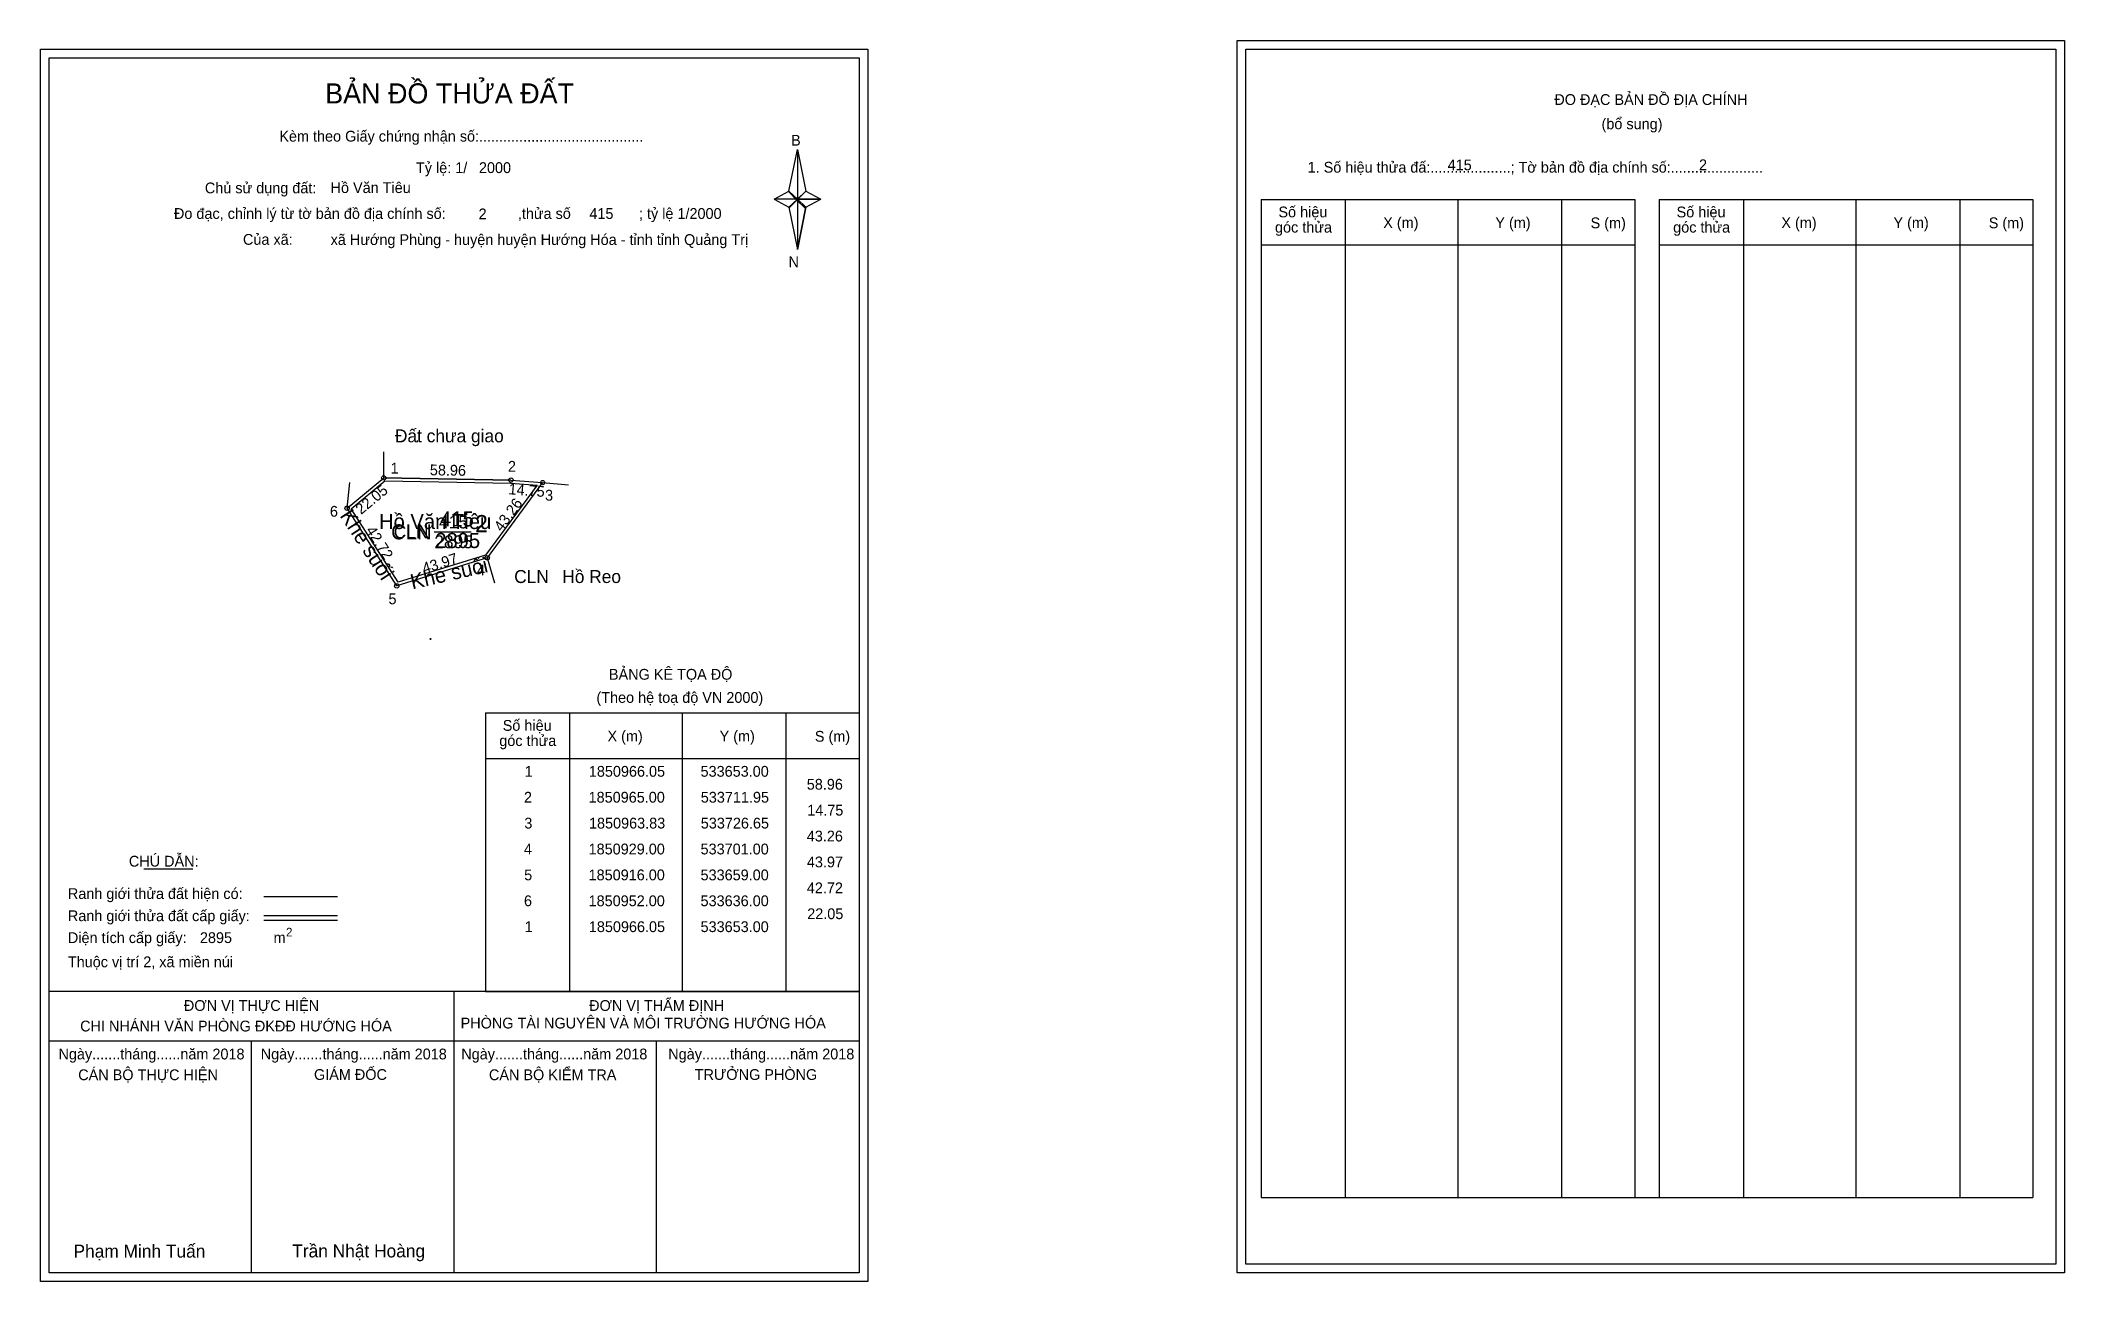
# Model space of a CAD drawing. Extents: x 533494 to 534432, y 1850594 to 1851169.
import ezdxf

# ---------------------------------------------------------------- set-up
doc = ezdxf.new("R2010")
doc.units = 0
for name, color, linetype in [('Level 1', 7, 'Continuous'), ('Level 10', 7, 'Continuous'), ('Level 11', 7, 'Continuous'), ('Level 13', 7, 'Continuous'), ('Level 2', 7, 'Continuous'), ('Level 22', 7, 'Continuous'), ('Level 27', 7, 'Continuous'), ('Level 3', 7, 'Continuous'), ('Level 36', 7, 'Continuous'), ('Level 4', 7, 'Continuous'), ('Level 49', 7, 'Continuous'), ('Level 5', 7, 'Continuous'), ('Level 53', 7, 'Continuous'), ('Level 55', 7, 'Continuous'), ('Level 6', 7, 'Continuous'), ('Level 60', 7, 'Continuous'), ('Level 63', 7, 'Continuous'), ('Level 7', 7, 'Continuous'), ('Level 9', 7, 'Continuous')]:
    doc.layers.add(name, color=color, linetype=linetype)

msp = doc.modelspace()

# ---------------------------------------------------------------- linework, layer by layer
at = {"layer": 'Level 1'}
for p, q in [((533497.92, 1851160.75), (533497.92, 1851160.75)), ((534052.56, 1851164.75), (534052.56, 1851164.75)), ((533840.76, 1851098.99), (533844.7, 1851118.27)), ((533844.7, 1851118.27), (533844.7, 1851095.22)), ((533844.7, 1851118.27), (533848.63, 1851098.99)), ((533833.87, 1851095.22), (533840.76, 1851098.99)), ((533840.76, 1851098.99), (533844.7, 1851095.22)), ((533844.4, 1851094.78), (533840.76, 1851098.55)), ((533844.7, 1851095.22), (533840.76, 1851091.54)), ((533844.4, 1851094.78), (533840.76, 1851091.1)), ((533840.76, 1851091.1), (533844.4, 1851094.78)), ((533848.34, 1851098.55), (533844.4, 1851094.78)), ((533844.4, 1851094.78), (533848.34, 1851098.55)), ((533848.34, 1851091.1), (533844.4, 1851094.78)), ((533848.63, 1851098.99), (533844.7, 1851095.22)), ((533844.7, 1851095.22), (533844.7, 1851071.82)), ((533844.7, 1851095.22), (533855.52, 1851095.22)), ((533844.7, 1851095.22), (533848.63, 1851091.54)), ((533848.63, 1851091.54), (533855.52, 1851095.22)), ((534059.63, 1851095.04), (534232.83, 1851095.04)), ((534098.81, 1850632.51), (534098.81, 1851095.04)), ((534150.95, 1850632.51), (534150.95, 1851095.04)), ((534198.9, 1851095.04), (534198.9, 1850632.51)), ((534232.83, 1851095.04), (534232.83, 1850632.51)), ((534244.14, 1851095.04), (534417.35, 1851095.04)), ((534283.32, 1850632.51), (534283.32, 1851095.04)), ((534335.47, 1850632.51), (534335.47, 1851095.04)), ((534383.41, 1851095.04), (534383.41, 1850632.51)), ((534417.35, 1851095.04), (534417.35, 1850632.51)), ((533840.76, 1851091.54), (533844.7, 1851071.82)), ((533848.63, 1851091.54), (533844.7, 1851071.82)), ((534059.63, 1851073.99), (534232.83, 1851073.99)), ((534244.14, 1851073.99), (534417.35, 1851073.99)), ((533700.11, 1850857.1), (533873.31, 1850857.1)), ((533739.29, 1850728.05), (533739.29, 1850857.1)), ((533791.43, 1850728.05), (533791.43, 1850857.1)), ((533839.37, 1850857.1), (533839.37, 1850728.05)), ((533700.11, 1850836.04), (533873.31, 1850836.04)), ((533541.75, 1850784.88), (533564.56, 1850784.88)), ((533597.48, 1850772.07), (533631.51, 1850772.07)), ((533597.48, 1850763.18), (533631.51, 1850763.18)), ((533597.48, 1850760.99), (533631.51, 1850760.99)), ((533711.57, 1850728.05), (533497.91, 1850728.05)), ((533873.31, 1850728.05), (533663.63, 1850728.05)), ((533685.61, 1850597.6), (533685.61, 1850728.05)), ((533700.11, 1850728.04), (533873.31, 1850728.04)), ((533873.31, 1850704.95), (533497.91, 1850704.95)), ((533591.76, 1850597.6), (533591.76, 1850704.95)), ((533779.46, 1850597.6), (533779.46, 1850704.95)), ((534059.63, 1850632.51), (534417.35, 1850632.51)), ((533873.31, 1850597.6), (533873.31, 1850597.6)), ((534427.96, 1850601.6), (534427.96, 1850601.6))]:
    msp.add_line(p, q, dxfattribs=at)
for points in [[(533840.76, 1851098.99), (533844.7, 1851118.27), (533844.7, 1851095.22)], [(533833.87, 1851095.22), (533840.76, 1851091.54), (533844.7, 1851095.22)], [(533844.7, 1851095.22), (533848.63, 1851098.99), (533855.52, 1851095.22)], [(533844.7, 1851095.22), (533844.7, 1851071.82), (533848.63, 1851091.54)]]:
    msp.add_lwpolyline(points, close=True, dxfattribs=at)
at = {"layer": 'Level 10'}
for p in [(533636, 1850952), (533711.95, 1850965)]:
    msp.add_line(p, (533653, 1850966.05), dxfattribs=at)
for points in [[(533726.65, 1850963.83), (533701, 1850929), (533659, 1850916), (533636, 1850952), (533653, 1850966.05), (533711.95, 1850965)], [(533724.03, 1850962.63), (533700.15, 1850930.2), (533659.61, 1850917.65), (533637.85, 1850951.71), (533653.49, 1850964.64), (533711.88, 1850963.6)]]:
    msp.add_lwpolyline(points, close=True, dxfattribs=at)
at = {"layer": 'Level 11'}
for centre in [(533653, 1850966.05), (533711.95, 1850965), (533726.65, 1850963.83), (533726.65, 1850963.83), (533636, 1850952), (533701, 1850929), (533659, 1850916)]:
    msp.add_circle(centre, 1, dxfattribs=at)
at = {"layer": 'Level 27'}
for p, q in [((533653, 1850966.05), (533653, 1850978.05)), ((533636, 1850952), (533637.35, 1850963.92)), ((533726.65, 1850963.83), (533738.61, 1850962.89)), ((533701, 1850929), (533704.3, 1850917.46))]:
    msp.add_line(p, q, dxfattribs=at)
at = {"layer": 'Level 3'}
for p, q in [((534059.63, 1851095.04), (534059.63, 1850632.51)), ((534244.14, 1851095.04), (534244.14, 1850632.51)), ((533700.11, 1850857.1), (533700.11, 1850728.05))]:
    msp.add_line(p, q, dxfattribs=at)
at = {"layer": 'Level 63'}
for points in [[(534048.57, 1851168.75), (534431.97, 1851168.75), (534431.97, 1850597.6), (534048.57, 1850597.6)], [(533493.91, 1851164.75), (533877.31, 1851164.75), (533877.31, 1850593.6), (533493.91, 1850593.6)], [(533497.91, 1851160.75), (533873.31, 1851160.75), (533873.31, 1850597.6), (533497.91, 1850597.6)], [(534052.57, 1851164.75), (534427.97, 1851164.75), (534427.97, 1850601.6), (534052.57, 1850601.6)]]:
    msp.add_lwpolyline(points, close=True, dxfattribs=at)
at = {"layer": 'Level 9'}
msp.add_line((533676.43, 1850941.02), (533693.59, 1850941.02), dxfattribs=at)

# ---------------------------------------------------------------- texts
at = {"layer": 'Level 1'}
for s, height, p in [('BẢN ĐỒ THỬA ĐẤT', 9.3313, (533625.85, 1851139.56)), ('ĐO ĐẠC BẢN ĐỒ ĐỊA CHÍNH', 5, (534195.52, 1851138.87)), ('(bổ sung)', 5, (534217.4, 1851127.63)), ('Kèm theo Giấy chứng nhận số:.........................................', 5, (533604.61, 1851121.9)), ('B', 5, (533841.78, 1851120.02)), ('1. Số hiệu thửa đấ:....................; Tờ bản đồ địa chính số:.......................', 5, (534081.18, 1851107.51)), ('Chủ sử dụng đất:', 5, (533570.09, 1851097.92)), ('Đo đạc, chỉnh lý từ tờ bản đồ địa chính số:                  ,thửa số                 ; tỷ lệ 1/2000', 5, (533555.78, 1851086.06)), ('góc thửa', 5, (534066.07, 1851079.72)), ('Số hiệu', 5, (534067.66, 1851086.78)), ('X (m)', 5, (534116.22, 1851081.83)), ('Y (m)', 5, (534168.18, 1851081.83)), ('S (m)', 5, (534212.33, 1851081.73)), ('góc thửa', 5, (534250.59, 1851079.72)), ('Số hiệu', 5, (534252.18, 1851086.78)), ('X (m)', 5, (534300.74, 1851081.83)), ('Y (m)', 5, (534352.69, 1851081.83)), ('S (m)', 5, (534396.85, 1851081.73)), ('Của xã:', 5, (533587.77, 1851074.06)), ('N', 5, (533840.58, 1851063.68)), ('BẢNG KÊ TỌA ĐỘ', 5, (533757.37, 1850872.5)), ('(Theo hệ toạ độ VN 2000)', 5, (533751.57, 1850861.78)), ('Số hiệu', 5, (533708.14, 1850848.83)), ('X (m)', 5, (533756.7, 1850843.88)), ('Y (m)', 5, (533808.65, 1850843.88)), ('góc thửa', 5, (533706.55, 1850841.77)), ('S (m)', 5, (533852.81, 1850843.78)), ('CHÚ DẪN:', 5, (533534.87, 1850785.89)), ('Ranh giới thửa đất hiện có:', 5, (533506.61, 1850770.89)), ('Ranh giới thửa đất cấp giấy:', 5, (533506.61, 1850760.61)), ('Diện tích cấp giấy:', 5, (533506.61, 1850750.45)), ('2', 4, (533607.72, 1850753.51)), ('m', 5, (533601.92, 1850750.49)), ('Thuộc vị trí 2, xã miền núi', 5, (533506.61, 1850739.25)), ('ĐƠN VỊ THỰC HIỆN', 5, (533560.38, 1850719.01)), ('ĐƠN VỊ THẨM ĐỊNH', 5, (533748.19, 1850719.01)), ('CHI NHÁNH VĂN PHÒNG ĐKĐĐ HƯỚNG HÓA', 5, (533512.3, 1850709.49)), ('PHÒNG TÀI NGUYÊN VÀ MÔI TRƯỜNG HƯỚNG HÓA', 5, (533688.64, 1850710.87)), ('Ngày.......tháng......năm 2018', 5, (533502.25, 1850696.54)), ('Ngày.......tháng......năm 2018', 5, (533595.99, 1850696.54)), ('Ngày.......tháng......năm 2018', 5, (533688.94, 1850696.54)), ('Ngày.......tháng......năm 2018', 5, (533784.86, 1850696.54)), ('CÁN BỘ THỰC HIỆN', 5, (533511.41, 1850686.91)), ('GIÁM ĐỐC', 5, (533620.68, 1850687.03)), ('CÁN BỘ KIỂM TRA', 5, (533701.76, 1850686.91)), ('TRƯỞNG PHÒNG', 5, (533797.14, 1850687.03)), ('Phạm Minh Tuấn', 6, (533509.23, 1850604.68)), ('Trần Nhật Hoàng', 6, (533610.62, 1850604.78))]:
    msp.add_text(s, height=height, dxfattribs=at).set_placement(p)
at = {"layer": 'Level 11'}
msp.add_text('Tỷ lệ: 1/', height=5, dxfattribs=at).set_placement((533667.93, 1851107.28))
at = {"layer": 'Level 13'}
for s, p in [('CLN', (533657.64, 1850938.02)), ('415', (533678.65, 1850942.62)), ('2895', (533676.44, 1850933.42))]:
    msp.add_text(s, height=6, dxfattribs=at).set_placement(p)
at = {"layer": 'Level 2'}
msp.add_text('Hồ Văn Tiêu', height=7, dxfattribs=at).set_placement((533650.79, 1850942.33))
at = {"layer": 'Level 22'}
for rotation, p in [(302.9694, (533632.39, 1850948.52)), (12.95459, (533666.25, 1850914.33))]:
    msp.add_text('Khe suối', height=7, rotation=rotation, dxfattribs=at).set_placement(p)
at = {"layer": 'Level 3'}
msp.add_text('CLN', height=7, dxfattribs=at).set_placement((533656.43, 1850937.52))
at = {"layer": 'Level 36'}
for s, p in [('.', (533667.45, 1850982.52)), ('CLN', (533713.47, 1850917.32)), ('.', (533673.49, 1850890.84))]:
    msp.add_text(s, height=6, dxfattribs=at).set_placement(p)
at = {"layer": 'Level 4'}
msp.add_text('415', height=7, dxfattribs=at).set_placement((533679.11, 1850943.52))
at = {"layer": 'Level 49'}
for s, rotation, p in [('58.96', 358.97957, (533674.34, 1850967.27)), ('22.05', 39.57273, (533642.49, 1850948.8)), ('14.75', 355.44932, (533710.73, 1850958.48)), ('43.26', 53.6308, (533707.69, 1850940.79)), ('42.72', 302.57406, (533644.46, 1850941.74)), ('43.97', 17.19854, (533671.75, 1850921.62))]:
    msp.add_text(s, height=5, rotation=rotation, dxfattribs=at).set_placement(p)
at = {"layer": 'Level 5'}
msp.add_text('2895', height=7, dxfattribs=at).set_placement((533676.84, 1850933.52))
at = {"layer": 'Level 53'}
for s, p in [('1', (533718.3, 1850827.54)), ('1850966.05', (533748.05, 1850827.54)), ('533653.00', (533799.83, 1850827.54)), ('58.96', (533849.06, 1850821.54)), ('2', (533718, 1850815.54)), ('1850965.00', (533747.94, 1850815.54)), ('533711.95', (533799.94, 1850815.54)), ('14.75', (533849.26, 1850809.54)), ('3', (533718.16, 1850803.54)), ('1850963.83', (533748.12, 1850803.54)), ('533726.65', (533799.94, 1850803.54)), ('43.26', (533849.06, 1850797.54)), ('4', (533717.98, 1850791.54)), ('1850929.00', (533747.94, 1850791.54)), ('533701.00', (533799.83, 1850791.54)), ('5', (533718.09, 1850779.54)), ('1850916.00', (533747.94, 1850779.54)), ('533659.00', (533799.83, 1850779.54)), ('43.97', (533849.11, 1850785.54)), ('42.72', (533849.08, 1850773.54)), ('6', (533717.99, 1850767.54)), ('1850952.00', (533747.94, 1850767.54)), ('533636.00', (533799.83, 1850767.54)), ('22.05', (533849.26, 1850761.54)), ('1', (533718.3, 1850755.54)), ('1850966.05', (533748.05, 1850755.54)), ('533653.00', (533799.83, 1850755.54))]:
    msp.add_text(s, height=5, dxfattribs=at).set_placement(p)
at = {"layer": 'Level 55'}
for s, height, p in [('1', 0.8, (533652.78, 1850966.05)), ('0', 0.22, (533652.92, 1850965.83)), ('0', 0.22, (533652.92, 1850965.83)), ('2', 0.8, (533711.68, 1850965)), ('0', 0.22, (533711.87, 1850964.78)), ('0', 0.22, (533711.87, 1850964.78)), ('422', 0.22, (533726.41, 1850963.61)), ('422', 0.22, (533726.41, 1850963.61)), ('3', 0.8, (533726.4, 1850963.83)), ('0', 0.22, (533726.57, 1850963.61)), ('0', 0.22, (533726.57, 1850963.61)), ('6', 0.8, (533635.73, 1850952)), ('0', 0.22, (533635.92, 1850951.78)), ('4', 0.8, (533700.72, 1850929)), ('422', 0.22, (533700.76, 1850928.78)), ('422', 0.22, (533700.76, 1850928.78)), ('0', 0.22, (533700.92, 1850928.78)), ('5', 0.8, (533658.74, 1850916)), ('0', 0.22, (533658.92, 1850915.78))]:
    msp.add_text(s, height=height, dxfattribs=at).set_placement(p)
at = {"layer": 'Level 6'}
for s, p in [('2000', (533697.12, 1851107.32)), ('415', (534146.08, 1851108.59)), ('2', (534262.57, 1851108.63)), ('Hồ Văn Tiêu', (533628.36, 1851098.05)), ('2', (533696.96, 1851085.88)), ('415', (533748.31, 1851086.04)), ('xã Hướng Phùng - huyện huyện Hướng Hóa - tỉnh tỉnh Quảng Trị', (533628.39, 1851073.97)), ('2895', (533567.8, 1850750.46))]:
    msp.add_text(s, height=5, dxfattribs=at).set_placement(p)
at = {"layer": 'Level 60'}
for s, p in [('Đất chưa giao', (533658.19, 1850982.52)), ('Hồ Reo', (533735.75, 1850917.32))]:
    msp.add_text(s, height=6, dxfattribs=at).set_placement(p)
at = {"layer": 'Level 7'}
msp.add_text('2', height=8, dxfattribs=at).set_placement((533695.33, 1850940.82))
at = {"layer": 'Level 9'}
for s, p in [('1', (533656.17, 1850968.04)), ('2', (533710.57, 1850968.89)), ('6', (533628.06, 1850948.05)), ('3', (533727.77, 1850955.51)), ('4', (533696.23, 1850920.87)), ('5', (533655.2, 1850907.49))]:
    msp.add_text(s, height=5, dxfattribs=at).set_placement(p)

doc.saveas('drawing.dxf')
